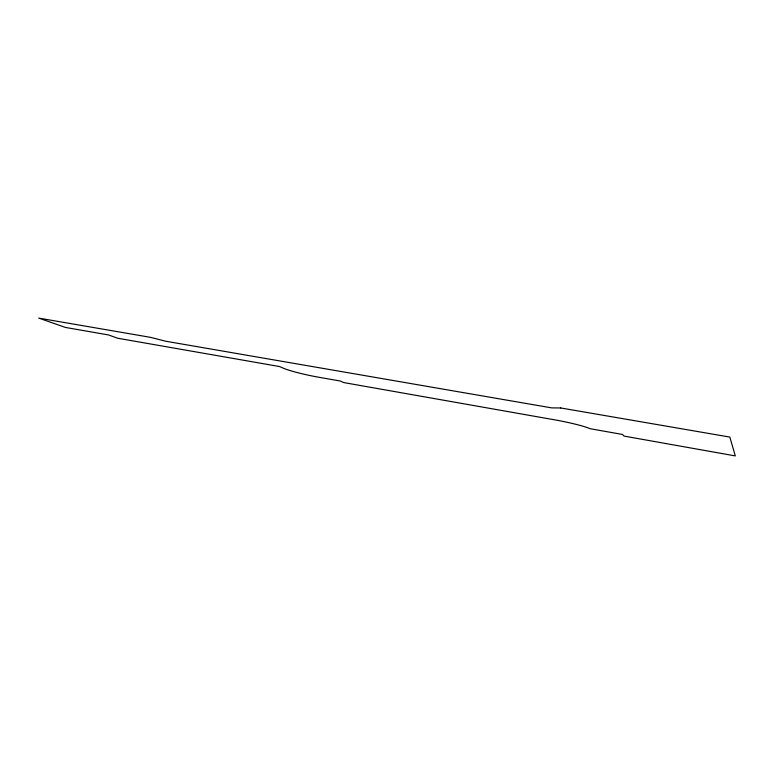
<?xml version="1.0" encoding="UTF-8"?>
<svg xmlns="http://www.w3.org/2000/svg" width="774" height="774" viewBox="0 0 774 774"><rect width="100%" height="100%" fill="white"/><g stroke="black" fill="none" stroke-linecap="round" stroke-linejoin="round"><path stroke-width="1.16" d="M560.724 407.966L551.688 407.879L165.752 341.237L150.475 337.338L38.7 318.095L65.49 327.45L108.573 334.958L117.619 338.219L279.404 366.518L284.319 368.588A26.906 2.467 12.4 0 0 318.095 377.112L340.241 381.011L343.704 382.569L555.751 420.03A32.063 2.932 11.1 0 1 589.962 428.68L622.354 434.437L624.125 436.11L735.3 455.905L729.834 437.078L560.724 407.966"/></g></svg>
